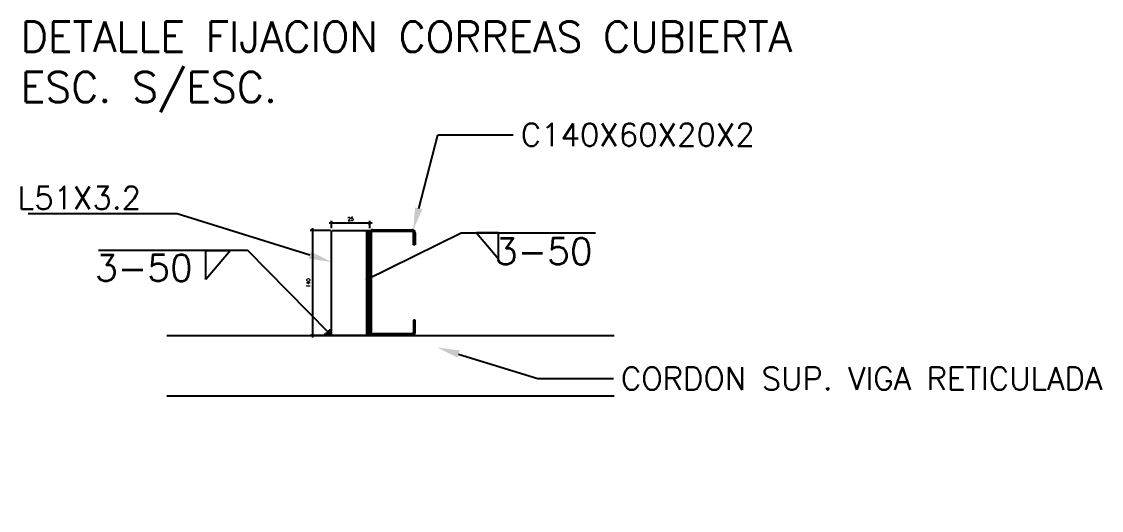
# Model space of a CAD drawing. Header units: metres. Extents: x 177 to 477, y -228 to -48.
# Drawn here: x 208.68 to 215.83, y -126.51 to -123.28 of the extents above; entities that cross this region are included whole.
import ezdxf
from ezdxf import colors
from ezdxf.entities.mleader import LeaderData, LeaderLine
from ezdxf.math import Vec2, Vec3

# ---------------------------------------------------------------- set-up
doc = ezdxf.new("R2010")
doc.units = ezdxf.units.M
for name, color, linetype in [('DIM', 4, 'Continuous'), ('DN-100-denominacion detalle 02', 12, 'Continuous'), ('ES-Perfil 01', 3, 'Continuous'), ('EST-VISTA 3', 1, 'Continuous'), ('TEXTO2', 160, 'Continuous'), ('TX-100-texto 02', 160, 'Continuous')]:
    doc.layers.add(name, color=color, linetype=linetype)
doc.layers.add('EST-HATCH', color=251, linetype='Continuous', lineweight=0)
doc.styles.add('ROMANS', font='romans')
doc.dimstyles.new('COTA10', dxfattribs={"dimscale": 0.1, "dimtxt": 0.23, "dimasz": 0.15, "dimexe": 0.15, "dimexo": 0.15, "dimgap": 0.15, "dimtad": 1, "dimdec": 0, "dimlfac": 100, "dimzin": 0, "dimdsep": 46, "dimtxsty": 'ROMANS', "dimblk1": 'OBLIQUE', "dimblk2": 'OBLIQUE', "dimsah": 1, "dimcen": 0.09, "dimdle": 0.15, "dimclrd": 256, "dimclre": 256, "dimclrt": 3, "dimadec": 0, "dimazin": 0, "dimtfac": 1, "dimtdec": 0, "dimtix": 1, "dimtofl": 0, "dimtmove": 2, "dimatfit": 3, "dimfxl": 1, "dimtolj": 1, "dimtzin": 0, "dimarcsym": 0})
doc.dimstyles.new('DIM-10', dxfattribs={"dimtxt": 0.02, "dimasz": 0.02, "dimexe": 0.01, "dimexo": 0.01, "dimgap": 0.008, "dimtad": 1, "dimdec": 0, "dimlfac": 1000, "dimzin": 0, "dimdsep": 46, "dimtxsty": 'ROMANS', "dimcen": 0.003, "dimclrd": 256, "dimclre": 256, "dimclrt": 7, "dimadec": 0, "dimazin": 0, "dimtfac": 1, "dimtdec": 4, "dimtofl": 0, "dimtmove": 0, "dimatfit": 0, "dimfxl": 1, "dimtolj": 1, "dimtzin": 1, "dimarcsym": 0})

# ---------------------------------------------------------------- blocks, each defined once
blk = doc.blocks.new('140x60x20x2')
at = {"layer": 'ES-Perfil 01'}
for p, q in [((0, -0.066), (0, 0.066)), ((0.002, 0.066), (0.002, -0.066)), ((0.004, 0.07), (0.056, 0.07)), ((0.004, 0.068), (0.056, 0.068)), ((0.058, 0.05), (0.058, 0.066)), ((0.06, 0.05), (0.06, 0.066)), ((0.06, 0.066), (0.06, 0.05)), ((0, 0.046), (0, -0.066)), ((0.06, 0.05), (0.058, 0.05)), ((0.058, -0.05), (0.058, -0.066)), ((0.06, -0.05), (0.058, -0.05)), ((0.06, -0.066), (0.06, -0.05)), ((0.056, -0.068), (0.004, -0.068)), ((0.046, -0.07), (0.004, -0.07)), ((0.004, -0.07), (0.056, -0.07))]:
    blk.add_line(p, q, dxfattribs=at)
for centre, radius, start, end in [((0.004, 0.066), 0.004, 90, 180), ((0.004, 0.066), 0.002, 90, 180), ((0.056, 0.066), 0.004, 0, 90), ((0.056, 0.066), 0.002, 0, 90), ((0.004, -0.066), 0.004, 180, 270), ((0.004, -0.066), 0.002, 180, 270), ((0.056, -0.066), 0.002, 270, 360), ((0.056, -0.066), 0.004, 270, 360)]:
    blk.add_arc(centre, radius, start, end, dxfattribs=at)
blk = doc.blocks.new('_OBLIQUE')
at = {"color": 0, "linetype": 'ByBlock', "lineweight": -2}
blk.add_line((-0.5, -0.5), (0.5, 0.5), dxfattribs=at)
blk = doc.blocks.new('*D462')
at = {"layer": 'Defpoints', "color": 0, "transparency": 16777216}
for p in [(210.7298, -124.6597), (210.9834, -124.6098), (210.9834, -124.6597)]:
    blk.add_point(p, dxfattribs=at)
at = {"layer": 'TEXTO2', "lineweight": -2, "transparency": 16777216}
for p, q in [((210.7148, -124.6098), (210.9984, -124.6098)), ((210.7298, -124.6447), (210.7298, -124.5948)), ((210.9834, -124.6447), (210.9834, -124.5948))]:
    blk.add_line(p, q, dxfattribs=at)
at = {"layer": 'TEXTO2', "lineweight": -2, "transparency": 16777216, "xscale": 0.015, "yscale": 0.015, "zscale": 0.015, "rotation": 180}
blk.add_blockref('_OBLIQUE', (210.7298, -124.6098), dxfattribs=at)
at = {"layer": 'TEXTO2', "lineweight": -2, "transparency": 16777216, "xscale": 0.015, "yscale": 0.015, "zscale": 0.015}
blk.add_blockref('_OBLIQUE', (210.9834, -124.6098), dxfattribs=at)
at = {"layer": 'TEXTO2', "color": 3, "transparency": 16777216, "insert": (210.8566, -124.5833), "char_height": 0.023, "attachment_point": 5, "style": 'ROMANS'}
blk.add_mtext('\\A1;25', dxfattribs=at)
blk = doc.blocks.new('*D463')
at = {"layer": 'Defpoints', "color": 0, "transparency": 16777216}
for p in [(210.7374, -124.6597), (210.6034, -125.3542), (210.7794, -125.3542)]:
    blk.add_point(p, dxfattribs=at)
at = {"layer": 'TEXTO2', "lineweight": -2, "transparency": 16777216}
for p, q in [((210.7224, -124.6597), (210.5884, -124.6597)), ((210.6034, -124.6447), (210.6034, -125.3692)), ((210.7644, -125.3542), (210.5884, -125.3542))]:
    blk.add_line(p, q, dxfattribs=at)
at = {"layer": 'TEXTO2', "lineweight": -2, "transparency": 16777216, "xscale": 0.015, "yscale": 0.015, "zscale": 0.015}
for p, rotation in [((210.6034, -124.6597), 90), ((210.6034, -125.3542), 270)]:
    blk.add_blockref('_OBLIQUE', p, dxfattribs=dict(at, rotation=rotation))
at = {"layer": 'TEXTO2', "color": 3, "transparency": 16777216, "insert": (210.5769, -125.007), "char_height": 0.023, "attachment_point": 5, "rotation": 90, "style": 'ROMANS'}
blk.add_mtext('\\A1;140', dxfattribs=at)

msp = doc.modelspace()

# ---------------------------------------------------------------- linework, layer by layer
at = {"layer": 'DN-100-denominacion detalle 02'}
for p, q in [((211.5898322, -124.6749399), (212.4794978, -124.6749399)), ((210.1723778, -124.7914473), (209.1863739, -124.7914473))]:
    msp.add_line(p, q, dxfattribs=at)
for points in [[(211.8371382, -124.8480592), (211.8371382, -124.6749399), (211.6905669, -124.6749399)], [(209.8981548, -124.983409), (209.8981548, -124.7914473), (210.0606791, -124.7914473)]]:
    msp.add_lwpolyline(points, close=True, dxfattribs=at)
at = {"layer": 'EST-HATCH'}
for p, q in [((210.9583923, -124.6619387), (210.9833926, -124.6619387)), ((210.9583923, -124.6694387), (210.9833926, -124.6694387)), ((210.9583923, -124.6769387), (210.9833926, -124.6769387)), ((210.9583923, -124.6844387), (210.9833926, -124.6844387)), ((210.9583923, -124.6919387), (210.9833926, -124.6919387)), ((210.9583923, -124.6994387), (210.9833926, -124.6994387)), ((210.9583923, -124.7069387), (210.9833926, -124.7069387)), ((210.9583923, -124.7144387), (210.9833926, -124.7144387)), ((210.9583923, -124.7219387), (210.9833926, -124.7219387)), ((210.9583923, -124.7294387), (210.9833926, -124.7294387)), ((210.9583923, -124.7369387), (210.9833926, -124.7369387)), ((210.9583923, -124.7444387), (210.9833926, -124.7444387)), ((210.9583923, -124.7519387), (210.9833926, -124.7519387)), ((210.9583923, -124.7594387), (210.9833926, -124.7594387)), ((210.9583923, -124.7669387), (210.9833926, -124.7669387)), ((210.9583923, -124.7744387), (210.9833926, -124.7744387)), ((210.9583923, -124.7819387), (210.9833926, -124.7819387)), ((210.9583923, -124.7894387), (210.9833926, -124.7894387)), ((210.9583923, -124.7969387), (210.9833926, -124.7969387)), ((210.9583923, -124.8044387), (210.9833926, -124.8044387)), ((210.9583923, -124.8119387), (210.9833926, -124.8119387)), ((210.9583923, -124.8194387), (210.9833926, -124.8194387)), ((210.9583923, -124.8269387), (210.9833926, -124.8269387)), ((210.9583923, -124.8344387), (210.9833926, -124.8344387)), ((210.9583923, -124.8419387), (210.9833926, -124.8419387)), ((210.9583923, -124.8494387), (210.9833926, -124.8494387)), ((210.9583923, -124.8569387), (210.9833926, -124.8569387)), ((210.9583923, -124.8644387), (210.9833926, -124.8644387)), ((210.9583923, -124.8719387), (210.9833926, -124.8719387)), ((210.9583923, -124.8794387), (210.9833926, -124.8794387)), ((210.9583923, -124.8869387), (210.9833926, -124.8869387)), ((210.9583923, -124.8944387), (210.9833926, -124.8944387)), ((210.9583923, -124.9019387), (210.9833926, -124.9019387)), ((210.9583923, -124.9094387), (210.9833926, -124.9094387)), ((210.9583923, -124.9169387), (210.9833926, -124.9169387)), ((210.9583923, -124.9244387), (210.9833926, -124.9244387)), ((210.9583923, -124.9319387), (210.9833926, -124.9319387)), ((210.9583923, -124.9394387), (210.9833926, -124.9394387)), ((210.9583923, -124.9469387), (210.9833926, -124.9469387)), ((210.9583923, -124.9544387), (210.9833926, -124.9544387)), ((210.9583923, -124.9619387), (210.9833926, -124.9619387)), ((210.9583923, -124.9694387), (210.9833926, -124.9694387)), ((210.9583923, -124.9769387), (210.9833926, -124.9769387)), ((210.9583923, -124.9844387), (210.9833926, -124.9844387)), ((210.9583923, -124.9919387), (210.9833926, -124.9919387)), ((210.9583923, -124.9994387), (210.9833926, -124.9994387)), ((210.9583923, -125.0069387), (210.9833926, -125.0069387)), ((210.9583923, -125.0144387), (210.9833926, -125.0144387)), ((210.9583923, -125.0219387), (210.9833926, -125.0219387)), ((210.9583923, -125.0294387), (210.9833926, -125.0294387)), ((210.9583923, -125.0369387), (210.9833926, -125.0369387)), ((210.9583923, -125.0444387), (210.9833926, -125.0444387)), ((210.9583923, -125.0519387), (210.9833926, -125.0519387)), ((210.9583923, -125.0594387), (210.9833926, -125.0594387)), ((210.9583923, -125.0669387), (210.9833926, -125.0669387)), ((210.9583923, -125.0744387), (210.9833926, -125.0744387)), ((210.9583923, -125.0819387), (210.9833926, -125.0819387)), ((210.9583923, -125.0894387), (210.9833926, -125.0894387)), ((210.9583923, -125.0969387), (210.9833926, -125.0969387)), ((210.9583923, -125.1044387), (210.9833926, -125.1044387)), ((210.9583923, -125.1119387), (210.9833926, -125.1119387)), ((210.9583923, -125.1194387), (210.9833926, -125.1194387)), ((210.9583923, -125.1269387), (210.9833926, -125.1269387)), ((210.9583923, -125.1344387), (210.9833926, -125.1344387)), ((210.9583923, -125.1419387), (210.9833926, -125.1419387)), ((210.9583923, -125.1494387), (210.9833926, -125.1494387)), ((210.9583923, -125.1569387), (210.9833926, -125.1569387)), ((210.9583923, -125.1644387), (210.9833926, -125.1644387)), ((210.9583923, -125.1719387), (210.9833926, -125.1719387)), ((210.9583923, -125.1794387), (210.9833926, -125.1794387)), ((210.9583923, -125.1869387), (210.9833926, -125.1869387)), ((210.9583923, -125.1944387), (210.9833926, -125.1944387)), ((210.9583923, -125.2019387), (210.9833926, -125.2019387)), ((210.9583923, -125.2094387), (210.9833926, -125.2094387)), ((210.9583923, -125.2169387), (210.9833926, -125.2169387)), ((210.9583923, -125.2244387), (210.9833926, -125.2244387)), ((210.9583923, -125.2319387), (210.9833926, -125.2319387)), ((210.7239241, -125.3068446), (210.7297606, -125.3068446)), ((210.9583923, -125.2394387), (210.9833926, -125.2394387)), ((210.9583923, -125.2469387), (210.9833926, -125.2469387)), ((210.9583923, -125.2544387), (210.9833926, -125.2544387)), ((210.9583923, -125.2619387), (210.9833926, -125.2619387)), ((210.9583923, -125.2694387), (210.9833926, -125.2694387)), ((210.9583923, -125.2769387), (210.9833926, -125.2769387)), ((210.9583923, -125.2844387), (210.9833926, -125.2844387)), ((210.9583923, -125.2919387), (210.9833926, -125.2919387)), ((210.9583923, -125.2994387), (210.9833926, -125.2994387)), ((210.9583923, -125.3069387), (210.9833926, -125.3069387)), ((210.6726674, -125.3518446), (210.7297606, -125.3518446)), ((210.6812101, -125.3443446), (210.7297606, -125.3443446)), ((210.6897529, -125.3368446), (210.7297606, -125.3368446)), ((210.6982957, -125.3293446), (210.7297606, -125.3293446)), ((210.7068385, -125.3218446), (210.7297606, -125.3218446)), ((210.7153813, -125.3143446), (210.7297606, -125.3143446)), ((210.9583923, -125.3144387), (210.9833926, -125.3144387)), ((210.9583923, -125.3219387), (210.9833926, -125.3219387)), ((210.9583923, -125.3294387), (210.9833926, -125.3294387)), ((210.9583923, -125.3369387), (210.9833926, -125.3369387)), ((210.9583923, -125.3444387), (210.9833926, -125.3444387)), ((210.9583923, -125.3519387), (210.9833926, -125.3519387))]:
    msp.add_line(p, q, dxfattribs=at)
at = {"layer": 'EST-VISTA 3', "color": 252}
for points in [[(209.6403077, -125.3541976), (212.6024465, -125.3541976)], [(209.6403077, -125.7541976), (212.6024465, -125.7541976)]]:
    msp.add_lwpolyline(points, dxfattribs=at)
at = {"layer": 'TEXTO2'}
msp.add_lwpolyline([(210.7333926, -124.6597026), (210.9833926, -124.6597026), (210.9833926, -125.3541976), (210.7297602, -125.3541974), (210.7297602, -124.6597026)], dxfattribs=at)

# ---------------------------------------------------------------- block references
at = {"layer": 'ES-Perfil 01', "xscale": 5, "yscale": 5, "zscale": 5}
msp.add_blockref('140x60x20x2', (210.9833926, -125.0041975), dxfattribs=at)

# ---------------------------------------------------------------- texts
at = {"layer": 'DIM', "color": 7, "char_height": 0.1755, "style": 'ROMANS'}
for insert, attachment_point in [((211.691991, -124.7098887, 0.0673424), 1), ((209.8108521, -124.8197794, 0.0673424), 3)]:
    msp.add_mtext(' 3-50', dxfattribs=dict(at, insert=insert, attachment_point=attachment_point))
at = {"layer": 'TX-100-texto 02', "insert": (208.6714666, -123.2759817), "char_height": 0.2, "width": 36.016907656, "attachment_point": 1, "style": 'ROMANS'}
msp.add_mtext('DETALLE FIJACION CORREAS CUBIERTA\\PESC. S/ESC.', dxfattribs=at)

# ---------------------------------------------------------------- dimensions: what is measured, and where the dimension line sits
at = {"layer": 'TEXTO2'}
dim = msp.add_linear_dim(base=(210.9833926, -124.6097632), p1=(210.7297602, -124.6597026), p2=(210.9833926, -124.6597026), dimstyle='COTA10', dxfattribs=at)
dim.commit()
dim.dimension.update_dxf_attribs({"geometry": '*D462', "text_midpoint": (210.8565764, -124.5832632)})
dim = msp.add_linear_dim(base=(210.6033969, -125.3541975), p1=(210.7373671, -124.6597026), p2=(210.7794, -125.3541975), angle=90, text='140', dimstyle='COTA10', dxfattribs=at)
dim.commit()
dim.dimension.update_dxf_attribs({"geometry": '*D463', "text_midpoint": (210.5768969, -125.00695)})

# ---------------------------------------------------------------- leaders
at = {"layer": 'DN-100-denominacion detalle 02'}
for points in [[(210.9583923, -124.9854621), (211.5898322, -124.6749399)], [(210.7097822, -125.336088), (210.1732449, -124.7904126)]]:
    msp.add_leader(points, dimstyle='DIM-10', dxfattribs=at)
at = {"layer": 'TEXTO2'}
ml = msp.add_multileader_mtext('Standard', dxfattribs=at)
ml.set_content('C140X60X20X2', color=256, style='ROMANS')
ml.set_leader_properties(color=256, linetype='ByLayer', lineweight=-1)
ml.build(insert=Vec2(0, 0))
ml.multileader.update_dxf_attribs({"text_right_attachment_type": 6, "dogleg_length": 0.1, "arrow_head_size": 0.15})
ctx = ml.context
ctx.base_point, ctx.char_height, ctx.arrow_head_size, ctx.landing_gap_size, ctx.plane_origin = Vec3(211.9337914, -124.0254531), 0.15, 0.15, 0.05, Vec3(211.2706442, -124.6004433)
ctx.right_attachment = 6
notes = []
notes.append((ctx, [(1, (1, 1, 0), (211.4337914, -124.0254531), (1, 0), 0.5, [(0, [(211.2706442, -124.6581975)], 0, [])])]))
ctx.mtext.insert, ctx.mtext.flow_direction = Vec3(211.9837914, -123.9504531), 5
ml = msp.add_multileader_mtext('Standard', dxfattribs=at)
ml.set_content('L51X3.2', color=256, style='ROMANS')
ml.set_leader_properties(color=256, linetype='ByLayer', lineweight=-1)
ml.build(insert=Vec2(0, 0))
ml.multileader.update_dxf_attribs({"text_right_attachment_type": 6, "dogleg_length": 0.1, "arrow_head_size": 0.15})
ctx = ml.context
ctx.base_point, ctx.char_height, ctx.arrow_head_size, ctx.landing_gap_size, ctx.plane_origin = Vec3(208.5608941, -124.4431858), 0.15, 0.15, 0.05, Vec3(210.7422632, -125.0181759)
ctx.right_attachment, ctx.text_align_type = 6, 2
notes.append((ctx, [(0, (1, 1, 0), (209.708177, -124.5481858), (-1, 0), 0.19014, [(0, [(210.7297602, -124.8679178)], 0, [])])]))
ctx.mtext.insert, ctx.mtext.alignment, ctx.mtext.flow_direction = Vec3(209.468037, -124.3681858), 3, 5
ml = msp.add_multileader_mtext('Standard', dxfattribs=at)
ml.set_content('CORDON SUP. VIGA RETICULADA', color=256, style='ROMANS')
ml.set_leader_properties(color=256, linetype='ByLayer', lineweight=-1)
ml.build(insert=Vec2(0, 0))
ml.multileader.update_dxf_attribs({"text_right_attachment_type": 6, "dogleg_length": 0.1, "arrow_head_size": 0.15})
ctx = ml.context
ctx.base_point, ctx.char_height, ctx.arrow_head_size, ctx.landing_gap_size, ctx.plane_origin = Vec3(212.5974538, -125.6401831), 0.15, 0.15, 0.05, Vec3(211.4306445, -125.2964433)
ctx.right_attachment = 6
notes.append((ctx, [(1, (1, 1, 0), (212.0974538, -125.6401831), (1, 0), 0.5, [(0, [(211.4283979, -125.4336745)], 0, [])])]))
ctx.mtext.insert, ctx.mtext.flow_direction = Vec3(212.6474538, -125.5651831), 5
for ctx, leaders in notes:
    for number, flags, end, landing, length, lines in leaders:
        leader = LeaderData()
        leader.index, (leader.has_last_leader_line, leader.has_dogleg_vector, leader.attachment_direction) = number, flags
        leader.last_leader_point, leader.dogleg_vector, leader.dogleg_length = Vec3(end), Vec3(landing), length
        for number, points, colour, breaks in lines:
            line = LeaderLine()
            line.index, line.vertices, line.color, line.breaks = number, Vec3.list(points), colors.encode_raw_color(colour), breaks
            leader.lines.append(line)
        ctx.leaders.append(leader)

doc.saveas('drawing.dxf')
